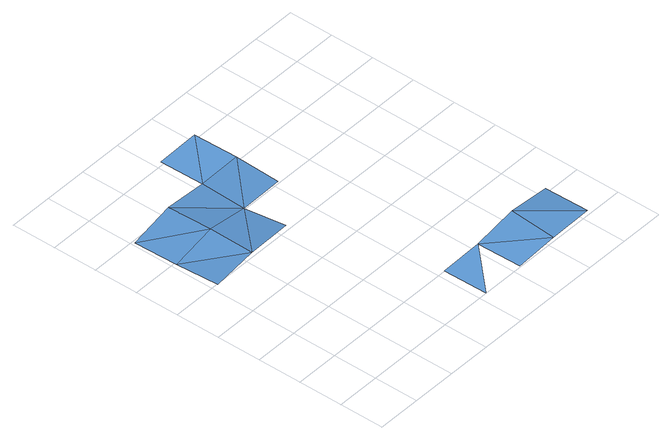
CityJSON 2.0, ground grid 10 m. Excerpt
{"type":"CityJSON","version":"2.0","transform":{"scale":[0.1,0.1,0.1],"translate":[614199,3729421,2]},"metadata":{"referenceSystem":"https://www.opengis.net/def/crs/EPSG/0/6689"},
"CityObjects":{
"waterbody1":{"type":"WaterBody","attributes":{"name":"福岡県津波浸水想定図","class":"1140","function":"2","WaterBodyTsunamiRiskAttribute.description":"1","WaterBodyTsunamiRiskAttribute.rank":"4"},"geometry":[{"type":"MultiSurface","lod":"1","boundaries":[[[0,1,2]],[[0,3,4]],[[2,3,0]],[[4,3,5]],[[6,3,2]],[[5,3,6]],[[2,7,6]],[[8,5,6]],[[9,10,11]],[[6,12,8]],[[8,13,14]],[[6,15,12]],[[8,12,13]],[[10,16,17]],[[18,10,17]],[[17,19,18]],[[18,19,20]]]}]}
},
"vertices":[
[10,495,8],[12,395,13],[112,397,26],[110,497,29],[8,595,8],[108,597,29],[210,499,14],[212,399,26],[208,599,20],[320,1,9],[418,103,9],[318,101,9],[308,601,20],[306,701,20],[206,699,20],[310,501,14],[420,3,9],[520,5,12],[518,105,23],[620,7,12],[618,107,12]
]}
